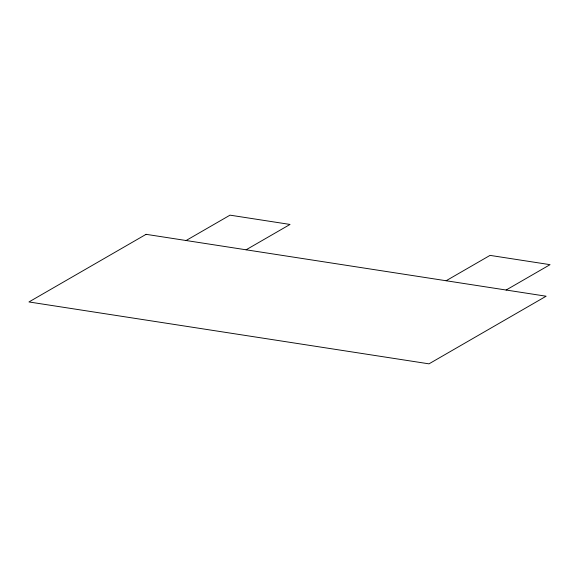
<?xml version="1.0" encoding="UTF-8"?>
<svg xmlns="http://www.w3.org/2000/svg" width="579" height="579" viewBox="0 0 579 579"><rect width="100%" height="100%" fill="white"/><g stroke="black" fill="none" stroke-linecap="round" stroke-linejoin="round"><path stroke-width="0.87" d="M186.091 240.517L230.022 215.156L290.028 224.442L246.097 249.802M446.119 280.743L490.044 255.382L550.05 264.661L506.126 290.028M146.089 234.329L28.95 301.956L428.988 363.844L546.127 296.216L146.089 234.329"/></g></svg>
